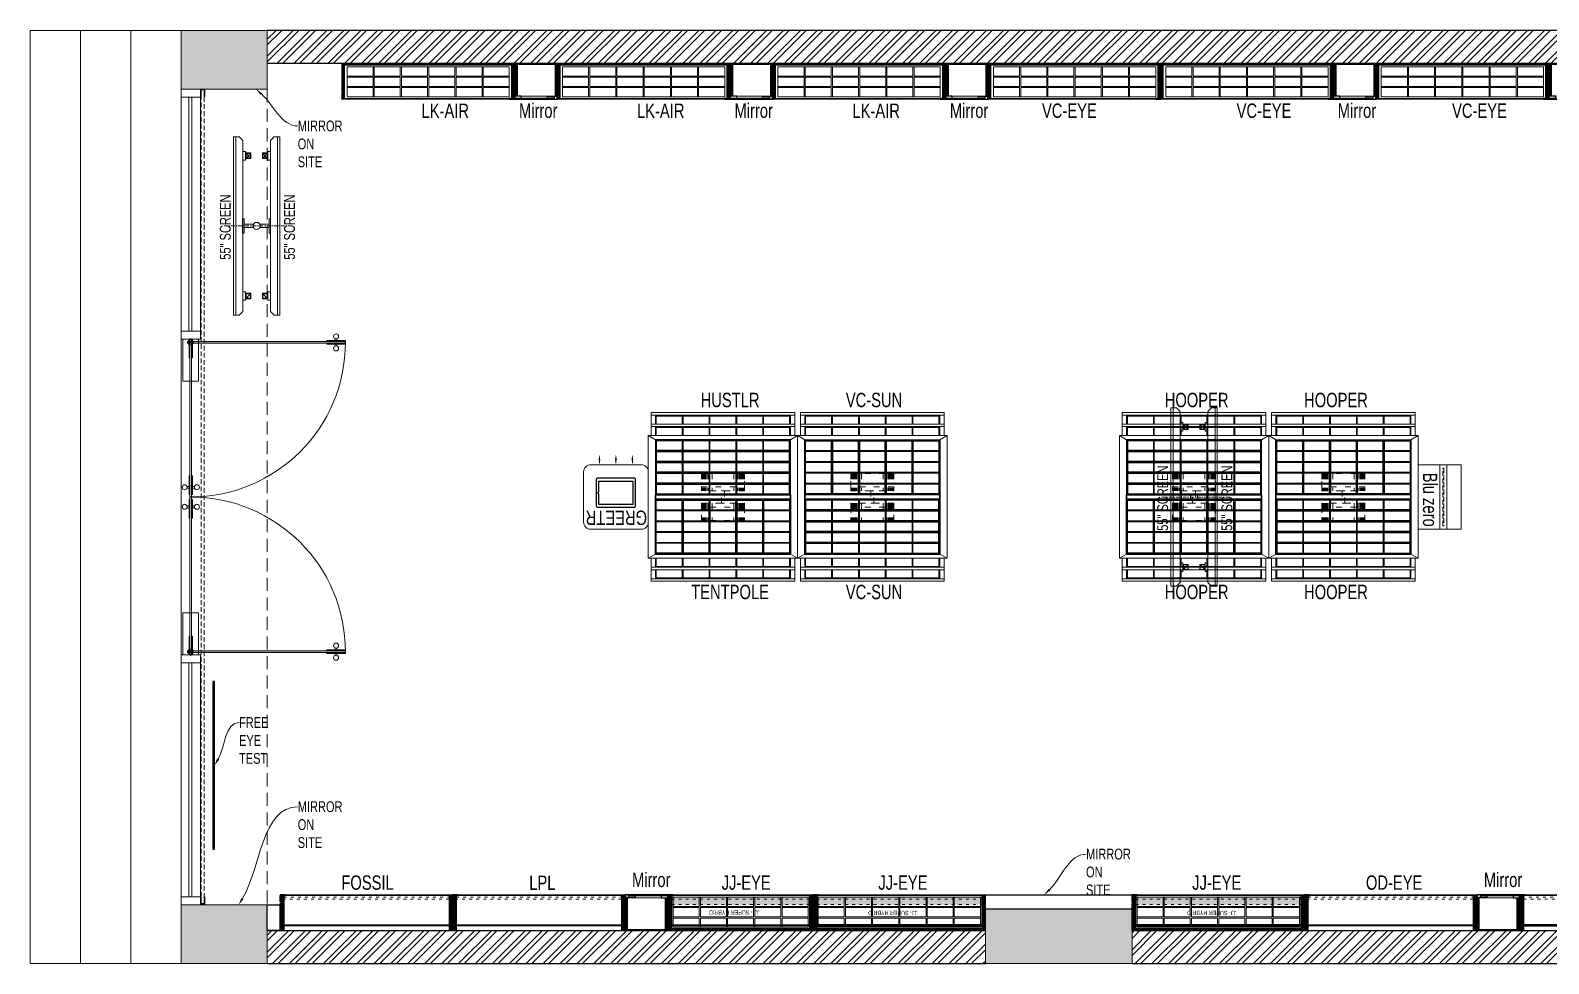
# Model space of a CAD drawing. Header units: feet. Extents: x 3261276 to 3279806, y -5766786 to -5760286.
# Drawn here: x 3261276 to 3271846, y -5766786 to -5760286 of the extents above; entities that cross this region are included whole.
import ezdxf
from ezdxf import colors
from ezdxf.entities.mleader import LeaderData, LeaderLine
from ezdxf.math import Vec2, Vec3

# ---------------------------------------------------------------- set-up
doc = ezdxf.new("R2010")
doc.units = ezdxf.units.FT
doc.header["$LTSCALE"] = 33
doc.header["$MEASUREMENT"] = 0
for name, pattern in [('a_p6_plan_L18$0$HIDDEN', [0.375, 0.25, -0.125]), ('ACAD_ISO03W100', [30, 12, -18]), ('D10_DASHED', [0.75, 0.5, -0.25]), ('DASHDOT2', [0.5, 0.25, -0.125, 0, -0.125]), ('HIDDENX2', [0.75, 0.5, -0.25])]:
    doc.linetypes.add(name, pattern=pattern)
for name, color, linetype, lineweight in [('A-Glazing', 4, 'Continuous', 20), ('A-shutter', 8, 'Continuous', 18), ('beam', 90, 'Continuous', 9), ('Column', 243, 'Continuous', 9), ('glass facade', 4, 'Continuous', 5), ('Glazing', 141, 'Continuous', 15), ('LENS-DIM', 252, 'Continuous', 5), ('LENS-FURNITURE', 13, 'Continuous', 9), ('LENS-PARTITION', 21, 'Continuous', 25), ('LENS-TEXT', 31, 'Continuous', 5), ('LENS_DIMENSION', 193, 'Continuous', 0), ('LENS_TEXT', 31, 'Continuous', 5), ('LK-EQPMT', 3, 'Continuous', 18), ('LK-FF&E FLOOR', 1, 'Continuous', 9), ('LK-FF&E WALL', 1, 'Continuous', 9), ('LK-IT', 3, 'Continuous', 18), ('LN-ELEVATION-1', 81, 'Continuous', 25), ('LN-ELEVATION-2', 103, 'Continuous', 20), ('LN-ELEVATION-3', 125, 'Continuous', 18), ('LN-ELEVATION-4', 145, 'Continuous', 13), ('LN-ELEVATION-5', 167, 'Continuous', 5), ('LN-HATCH', 251, 'Continuous', 0), ('PLANO-TXT', 252, 'Continuous', 5), ('rolling shutter', 1, 'Continuous', 5), ('Steps', 4, 'Continuous', 9)]:
    doc.layers.add(name, color=color, linetype=linetype, lineweight=lineweight)
doc.layers.add('A-WALL', color=1, linetype='Continuous')
doc.styles.add('LK TXT', font='GILC____.TTF', dxfattribs={"height": 100})
doc.styles.get("Standard").update_dxf_attribs({"font": 'GILC____.TTF'})
pattern_1 = [(45, (7858054.0837, 3504049.203), (-4.4901280605, 4.4901280605), [])]
pattern_2 = [(45, (-22641017.7406, 5157647.994), (-4.4901280605, 4.4901280605), [])]
pattern_3 = [(45, (4210053.0415, 1706864.74), (-4.4901280605, 4.4901280605), [])]
pattern_4 = [(45, (4208834.247, 1706614.74), (-4.4901280605, 4.4901280605), [])]
pattern_5 = [(45, (4209134.247, 1706614.74), (-4.4901280605, 4.4901280605), [])]

# ---------------------------------------------------------------- blocks, each defined once
blk = doc.blocks.new('Entrance Door')
at = {"layer": 'Glazing', "ltscale": 111}
blk.add_hatch(color=256, dxfattribs=at).paths.add_polyline_path([(18, -35), (18, -1235), (30, -1235), (30, -35)])
at = {"layer": 'Glazing'}
for p, q in [((30, -54), (18, -66)), ((1118, -31), (1118, -54)), ((1118, -89), (1118, -66)), ((1133, -31), (1133, -54)), ((1133, -89), (1133, -66))]:
    blk.add_line(p, q, dxfattribs=at)
at = {"layer": 'Glazing', "ltscale": 44}
for p, q in [((-5, -1156), (18, -1156)), ((-5, -1171), (18, -1171)), ((53, -1156), (30, -1156)), ((53, -1171), (30, -1171))]:
    blk.add_line(p, q, dxfattribs=at)
at = {"layer": 'Glazing'}
for points in [[(320, -120), (0, -120), (0, 0), (320, 0)], [(0, -54), (142, -54), (142, -47), (0, -47)], [(0, -66), (142, -66), (142, -74), (0, -74)], [(1181, -54), (1038, -54), (1038, -47), (1181, -47)], [(1181, -66), (1038, -66), (1038, -74), (1181, -74)]]:
    blk.add_lwpolyline(points, close=True, dxfattribs=at)
at = {"layer": 'Glazing', "ltscale": 222}
blk.add_lwpolyline([(-2, -66), (1199, -66), (1199, -54), (-2, -54)], close=True, dxfattribs=at)
at = {"layer": 'Glazing', "ltscale": 111}
blk.add_lwpolyline([(18, -35), (18, -1235), (30, -1235), (30, -35)], close=True, dxfattribs=at)
at = {"layer": 'Glazing', "ltscale": 44}
for points in [[(18, -1093), (18, -1235), (10, -1235), (10, -1093)], [(30, -1093), (30, -1235), (37, -1235), (37, -1093)]]:
    blk.add_lwpolyline(points, close=True, dxfattribs=at)
at = {"layer": 'Glazing'}
for centre, radius in [((1125, -14), 19), ((24, -59), 19.8), ((1125, -107), 19)]:
    blk.add_circle(centre, radius, dxfattribs=at)
at = {"layer": 'Glazing', "ltscale": 44}
for centre in [(-22, -1164), (70, -1164)]:
    blk.add_circle(centre, 19, dxfattribs=at)
at = {"layer": 'Glazing', "ltscale": 222}
blk.add_arc((24, -60), 1175, 270, 359.9996, dxfattribs=at)
blk = doc.blocks.new('*U46')
at = {"layer": 'A-shutter', "color": 5, "ltscale": 10}
for points in [[(41035728, -1561539), (41035728, -1561544), (41035683, -1561544), (41035683, -1561564), (41035728, -1561564), (41035728, -1561569), (41035678, -1561569), (41035678, -1561539)], [(41041303, -1561539), (41041303, -1561544), (41041348, -1561544), (41041348, -1561564), (41041303, -1561564), (41041303, -1561569), (41041353, -1561569), (41041353, -1561539)]]:
    blk.add_lwpolyline(points, close=True, dxfattribs=at)
at = {"layer": 'A-shutter', "color": 5, "linetype": 'HIDDENX2', "ltscale": 2}
blk.add_lwpolyline([(41035683, -1561544), (41035683, -1561564), (41041348, -1561564), (41041348, -1561544)], close=True, dxfattribs=at)
blk = doc.blocks.new('A$C4c1cf22f')
at = {"layer": 'Column'}
h = blk.add_hatch(color=8, dxfattribs=at)
h.dxf.hatch_style = 1
h.paths.add_polyline_path([(-3790, 0), (-3790, 450), (-4820, 450), (-4820, 0)])
h.paths.add_polyline_path([(-4820, 6500), (-4820, 6170), (-3790, 6170), (-3790, 6500)])
h.paths.add_polyline_path([(0, 6160), (0, 6500), (-1690, 6500), (-1690, 6160)])
h.paths.add_polyline_path([(-660, 0), (-660, 450), (-1690, 450), (-1690, 0)])
h.paths.add_polyline_path([(-10860, 0), (-10860, 380), (-11880, 380), (-11880, 0)])
h.paths.add_polyline_path([(-17480, 0), (-16880, 0), (-16880, 410), (-17480, 410)])
h.paths.add_polyline_path([(-17480, 6500), (-17480, 6090), (-16880, 6090), (-16880, 6500)])
at = {"layer": 'LN-HATCH'}
h = blk.add_hatch(dxfattribs=at)
h.set_pattern_fill('ANSI32', color=256, scale=222)
h.set_pattern_definition([(45, (-3078826.565, 5459819.81), (-58.8666395, 58.8666395), []), (45, (-3078787.32, 5459819.81), (-58.8666395, 58.8666395), [])])
h.paths.add_polyline_path([(-4820, 0), (-4820, 230), (-10860, 230), (-10860, 0)])
h.paths.add_polyline_path([(-1690, 0), (-1690, 230), (-3790, 230), (-3790, 0)])
h.paths.add_polyline_path([(0, 0), (0, 6160), (-230, 6160), (-230, 2230), (-230, 450), (-660, 450), (-660, 0)])
h.paths.add_polyline_path([(-1460, 450), (-1460, 2230), (-1690, 2230), (-1690, 450)])
h.paths.add_polyline_path([(-230, 2000), (-230, 2230), (-790, 2230), (-790, 2000)])
h.paths.add_polyline_path([(-1690, 6270), (-1690, 6500), (-3790, 6500), (-3790, 6270)])
h.paths.add_polyline_path([(-4820, 6270), (-4820, 6500), (-16880, 6500), (-16880, 6270)])
h.paths.add_polyline_path([(-11880, 0), (-11880, 230), (-16880, 230), (-16880, 0)])
at = {"layer": 'A-WALL'}
for p, q in [((-4820, 6500), (-16880, 6500)), ((-4820, 6270), (-16880, 6270)), ((-16880, 230), (-11880, 230)), ((-10860, 230), (-4820, 230)), ((-16880, 0), (-11880, 0)), ((-10860, 0), (-4820, 0))]:
    blk.add_line(p, q, dxfattribs=at)
at = {"layer": 'beam', "linetype": 'a_p6_plan_L18$0$HIDDEN', "lineweight": 5, "ltscale": 11}
blk.add_lwpolyline([(-16880, 410), (-17480, 410), (-17480, 6090), (-16880, 6090)], close=True, dxfattribs=at)
at = {"layer": 'Column'}
for p, q in [((-16880, 6500), (-17480, 6500)), ((-17480, 6090), (-17480, 6500)), ((-16880, 6090), (-16880, 6500)), ((-17480, 6090), (-16880, 6090)), ((-17480, 410), (-16880, 410)), ((-17480, 410), (-17480, 0)), ((-16880, 410), (-16880, 0)), ((-11880, 0), (-11880, 380)), ((-11880, 380), (-10860, 380)), ((-10860, 380), (-10860, 0)), ((-17480, 0), (-16880, 0)), ((-11880, 0), (-10860, 0))]:
    blk.add_line(p, q, dxfattribs=at)
at = {"layer": 'glass facade'}
for p, q in [((-17427, 6035), (-17427, 4405)), ((-17406, 6035), (-17406, 4405)), ((-17427, 2095), (-17427, 465)), ((-17406, 2095), (-17406, 465))]:
    blk.add_line(p, q, dxfattribs=at)
for points in [[(-17345, 6090), (-17345, 6035), (-17480, 6035), (-17480, 6090)], [(-17345, 4350), (-17480, 4350), (-17480, 6090), (-17345, 6090)], [(-17345, 4405), (-17345, 4350), (-17480, 4350), (-17480, 4405)], [(-17345, 2095), (-17345, 2150), (-17480, 2150), (-17480, 2095)], [(-17345, 410), (-17480, 410), (-17480, 2150), (-17345, 2150)], [(-17345, 410), (-17345, 465), (-17480, 465), (-17480, 410)]]:
    blk.add_lwpolyline(points, close=True, dxfattribs=at)
at = {"layer": 'LENS_DIMENSION'}
blk.add_line((-17480, 6500), (-17480, 6090), dxfattribs=at)
at = {"layer": 'Steps'}
for p, q in [((-18530, 0), (-18530, 6500)), ((-17480, 6500), (-18530, 6500)), ((-18180, 0), (-18180, 6500)), ((-17830, 0), (-17830, 6500)), ((-17480, 410), (-17480, 6500)), ((-17480, 0), (-18530, 0))]:
    blk.add_line(p, q, dxfattribs=at)
at = {"layer": 'A-Glazing', "yscale": 0.9164674482200824, "zscale": 0.9164674482200824}
for p, xscale, rotation in [((-17468, 4349), -0.9164674482200824, 89.99998890931914), ((-17468, 2151), 0.9164674482200824, 90.00001109068084)]:
    blk.add_blockref('Entrance Door', p, dxfattribs=dict(at, xscale=xscale, rotation=rotation))
at = {"layer": 'rolling shutter', "color": 2, "xscale": -1, "rotation": 270}
blk.add_blockref('*U46', (1544224, -41035263), dxfattribs=at)
blk = doc.blocks.new('JJ SH 1200')
at = {"layer": 'LN-HATCH', "ltscale": 0.5}
h = blk.add_hatch(dxfattribs=at)
h.set_pattern_fill('ANSI31', color=256, scale=2)
h.set_pattern_definition([(45, (4097187.331, 1708800.267), (-4.4901280605, 4.4901280605), [])])
h.paths.add_polyline_path([(792, 220), (792, 30), (786, 30), (786, 20), (792, 20), (792, -24), (767, -24), (767, 220)])
h.paths.add_polyline_path([(-383, 180), (767, 180), (767, 186), (-383, 186)])
h.paths.add_polyline_path([(757, -24), (757, -30), (792, -30), (792, -24)])
h.paths.add_polyline_path([(-408, 220), (-408, 30), (-402, 30), (-402, 20), (-408, 20), (-408, -24), (-383, -24), (-383, 220)])
h.paths.add_polyline_path([(-373, -24), (-373, -30), (-408, -30), (-408, -24)])
at = {"layer": 'LN-ELEVATION-1', "ltscale": 0.5}
for points in [[(-408, 220), (-408, 30), (-402, 30), (-402, 20), (-408, 20), (-408, -24), (-383, -24), (-383, 220)], [(792, 220), (792, 30), (786, 30), (786, 20), (792, 20), (792, -24), (767, -24), (767, 220)], [(-383, 180), (767, 180), (767, 186), (-383, 186)], [(-373, -24), (-373, -30), (-408, -30), (-408, -24)], [(757, -24), (757, -30), (792, -30), (792, -24)]]:
    blk.add_lwpolyline(points, close=True, dxfattribs=at)
at = {"layer": 'LN-ELEVATION-3', "ltscale": 0.5}
for p, q in [((767, 220), (-383, 220)), ((757, -24), (-373, -24)), ((-373, -30), (757, -30))]:
    blk.add_line(p, q, dxfattribs=at)
at = {"layer": 'LN-ELEVATION-4', "linetype": 'ACAD_ISO03W100', "ltscale": 0.05}
blk.add_lwpolyline([(767, 0), (-383, 0), (-383, -12), (767, -12)], close=True, dxfattribs=at)
blk = doc.blocks.new('MIRROR')
at = {"layer": 'LN-HATCH', "ltscale": 0.5}
h = blk.add_hatch(dxfattribs=at)
h.set_pattern_fill('ANSI31', color=256, scale=2)
h.set_pattern_definition([(45, (4060433.7416, 1708720.787), (-4.4901280605, 4.4901280605), [])])
h.paths.add_polyline_path([(213, 101), (231, 101), (231, -128), (213, -128)])
h.paths.add_polyline_path([(231, 95), (495, 95), (495, 101), (231, 101)])
h.paths.add_polyline_path([(513, 101), (495, 101), (495, -128), (513, -128)])
at = {"layer": 'Defpoints'}
blk.add_lwpolyline([(513, 101), (213, 101), (213, -149), (513, -149)], close=True, dxfattribs=at)
at = {"layer": 'LN-ELEVATION-1'}
for points in [[(213, 101), (231, 101), (231, -128), (213, -128)], [(231, 95), (495, 95), (495, 101), (231, 101)], [(513, 101), (495, 101), (495, -128), (513, -128)], [(260, -142), (260, -128), (215, -128), (215, -149), (224, -149), (224, -147), (216, -147), (216, -142)], [(443, -142), (443, -128), (488, -128), (488, -149), (479, -149), (479, -147), (486, -147), (486, -142)], [(505, -149), (505, -147), (509, -147), (509, -129), (488, -129), (488, -128), (511, -128), (511, -149)]]:
    blk.add_lwpolyline(points, close=True, dxfattribs=at)
at = {"layer": 'LN-ELEVATION-2', "color": 4, "lineweight": 0}
blk.add_lwpolyline([(216, -142), (486, -142), (486, -147), (216, -147)], close=True, dxfattribs=at)
at = {"layer": 'LN-ELEVATION-2'}
blk.add_lwpolyline([(260, -142), (443, -142), (443, -128), (260, -128)], close=True, dxfattribs=at)
at = {"layer": 'LN-ELEVATION-4', "ltscale": 0.5}
blk.add_line((479, -149), (224, -149), dxfattribs=at)
blk = doc.blocks.new('JJ SHD 1200')
at = {"layer": 'LN-ELEVATION-5'}
h = blk.add_hatch(color=177, dxfattribs=at)
h.dxf.hatch_style = 1
h.paths.add_polyline_path([(1182, 68), (32, 68), (32, 18), (1182, 18)])
at = {"layer": 'LN-HATCH', "ltscale": 0.5}
h = blk.add_hatch(dxfattribs=at)
h.set_pattern_fill('ANSI31', color=256, scale=2)
h.set_pattern_definition([(45, (4097602.2716, 1708830.267), (-4.4901280605, 4.4901280605), [])])
h.paths.add_polyline_path([(1207, 250), (1207, 60), (1201, 60), (1201, 50), (1207, 50), (1207, 6), (1182, 6), (1182, 250)])
h.paths.add_polyline_path([(32, 210), (1182, 210), (1182, 216), (32, 216)])
h.paths.add_polyline_path([(1172, 6), (1172, 0), (1207, 0), (1207, 6)])
h.paths.add_polyline_path([(7, 250), (7, 60), (13, 60), (13, 50), (7, 50), (7, 6), (32, 6), (32, 250)])
h.paths.add_polyline_path([(42, 6), (42, 0), (7, 0), (7, 6)])
at = {"layer": 'LN-ELEVATION-1', "ltscale": 0.5}
for points in [[(7, 250), (7, 60), (13, 60), (13, 50), (7, 50), (7, 6), (25, 6), (25, 250)], [(7, 250), (7, 60), (13, 60), (13, 50), (7, 50), (7, 6), (32, 6), (32, 250)], [(25, 238), (1189, 238), (1189, 244), (25, 244)], [(32, 210), (1182, 210), (1182, 216), (32, 216)], [(1207, 250), (1207, 60), (1201, 60), (1201, 50), (1207, 50), (1207, 6), (1182, 6), (1182, 250)], [(1207, 250), (1207, 60), (1201, 60), (1201, 50), (1207, 50), (1207, 6), (1189, 6), (1189, 250)], [(42, 6), (42, 0), (7, 0), (7, 6)], [(42, 6), (42, 0), (7, 0), (7, 6)], [(1172, 6), (1172, 0), (1207, 0), (1207, 6)], [(1172, 6), (1172, 0), (1207, 0), (1207, 6)]]:
    blk.add_lwpolyline(points, close=True, dxfattribs=at)
at = {"layer": 'LN-ELEVATION-3', "ltscale": 0.5}
for p, q in [((1189, 250), (25, 250)), ((1182, 250), (32, 250)), ((1172, 6), (42, 6)), ((1172, 6), (42, 6)), ((42, 0), (1172, 0)), ((42, 0), (1172, 0))]:
    blk.add_line(p, q, dxfattribs=at)
for points in [[(1172, 226), (42, 226), (42, 18), (1172, 18)], [(224, 226), (42, 226), (42, 162), (224, 162)], [(413, 226), (232, 226), (232, 162), (413, 162)], [(603, 226), (421, 226), (421, 162), (603, 162)], [(793, 226), (611, 226), (611, 162), (793, 162)], [(982, 226), (801, 226), (801, 162), (982, 162)], [(1172, 226), (990, 226), (990, 162), (1172, 162)], [(224, 154), (42, 154), (42, 90), (224, 90)], [(413, 154), (232, 154), (232, 90), (413, 90)], [(603, 154), (421, 154), (421, 90), (603, 90)], [(793, 154), (611, 154), (611, 90), (793, 90)], [(982, 154), (801, 154), (801, 90), (982, 90)], [(1172, 90), (990, 90), (990, 154), (1172, 154)], [(224, 82), (42, 82), (42, 18), (224, 18)], [(413, 82), (232, 82), (232, 18), (413, 18)], [(603, 82), (421, 82), (421, 18), (603, 18)], [(793, 82), (611, 82), (611, 18), (793, 18)], [(982, 82), (801, 82), (801, 18), (982, 18)], [(1172, 82), (990, 82), (990, 18), (1172, 18)]]:
    blk.add_lwpolyline(points, close=True, dxfattribs=at)
at = {"layer": 'LN-ELEVATION-4', "linetype": 'ACAD_ISO03W100', "ltscale": 0.05}
for points in [[(1182, 68), (32, 68), (32, 18), (1182, 18)], [(1182, 30), (32, 30), (32, 18), (1182, 18)]]:
    blk.add_lwpolyline(points, close=True, dxfattribs=at)
at = {"layer": 'LK-FF&E WALL', "ltscale": 0.5, "insert": (482, 142), "char_height": 30, "attachment_point": 1}
blk.add_mtext_dynamic_manual_height_columns('\\pt120;JJ- SUPER HYBRID', width=526.83, gutter_width=500, heights=[0], dxfattribs=at)
blk = doc.blocks.new('VC HD 1200')
at = {"layer": 'LN-HATCH', "ltscale": 0.5}
h = blk.add_hatch(dxfattribs=at)
h.set_pattern_fill('ANSI31', color=256, scale=2)
h.set_pattern_definition([(45, (3760859.753, 1795248.936), (-4.490128061, 4.490128061), [])])
h.paths.add_polyline_path([(-1200, 250), (-1200, 60), (-1194, 60), (-1194, 50), (-1200, 50), (-1200, 6), (-1182, 6), (-1182, 250)])
h = blk.add_hatch(dxfattribs=at)
h.set_pattern_fill('ANSI31', color=256, scale=2)
h.set_pattern_definition(pattern_1)
h.paths.add_polyline_path([(0, 250), (0, 60), (-6, 60), (-6, 50), (0, 50), (0, 6), (-18, 6), (-18, 250)])
h = blk.add_hatch(dxfattribs=at)
h.set_pattern_fill('ANSI31', color=256, scale=2)
h.set_pattern_definition([(45, (7858047.0837, 3504049.203), (-4.4901280605, 4.4901280605), [])])
h.paths.add_polyline_path([(-1165, 6), (-1165, 0), (-1200, 0), (-1200, 6)])
h = blk.add_hatch(dxfattribs=at)
h.set_pattern_fill('ANSI31', color=256, scale=2)
h.set_pattern_definition(pattern_1)
h.paths.add_polyline_path([(-28, 6), (-28, 0), (0, 0), (0, 6)])
at = {"layer": 'LN-ELEVATION-1', "ltscale": 0.5}
for points in [[(-1200, 250), (-1200, 60), (-1194, 60), (-1194, 50), (-1200, 50), (-1200, 6), (-1182, 6), (-1182, 250)], [(-18, 238), (-1182, 238), (-1182, 244), (-18, 244)], [(0, 250), (0, 60), (-6, 60), (-6, 50), (0, 50), (0, 6), (-18, 6), (-18, 250)], [(-1165, 6), (-1165, 0), (-1200, 0), (-1200, 6)], [(-35, 6), (-35, 0), (0, 0), (0, 6)]]:
    blk.add_lwpolyline(points, close=True, dxfattribs=at)
at = {"layer": 'LN-ELEVATION-3', "ltscale": 0.5}
for p, q in [((-1182, 250), (-18, 250)), ((-1165, 6), (-35, 6)), ((-35, 0), (-1165, 0))]:
    blk.add_line(p, q, dxfattribs=at)
for points in [[(-1165, 226), (-35, 226), (-35, 18), (-1165, 18)], [(-1165, 226), (-983, 226), (-983, 162), (-1165, 162)], [(-975, 226), (-794, 226), (-794, 162), (-975, 162)], [(-786, 226), (-604, 226), (-604, 162), (-786, 162)], [(-596, 226), (-414, 226), (-414, 162), (-596, 162)], [(-406, 226), (-225, 226), (-225, 162), (-406, 162)], [(-217, 226), (-35, 226), (-35, 162), (-217, 162)], [(-1165, 90), (-983, 90), (-983, 154), (-1165, 154)], [(-975, 154), (-794, 154), (-794, 90), (-975, 90)], [(-786, 154), (-604, 154), (-604, 90), (-786, 90)], [(-596, 154), (-414, 154), (-414, 90), (-596, 90)], [(-406, 154), (-225, 154), (-225, 90), (-406, 90)], [(-217, 154), (-35, 154), (-35, 90), (-217, 90)], [(-1165, 82), (-983, 82), (-983, 18), (-1165, 18)], [(-975, 82), (-794, 82), (-794, 18), (-975, 18)], [(-786, 82), (-604, 82), (-604, 18), (-786, 18)], [(-596, 82), (-414, 82), (-414, 18), (-596, 18)], [(-406, 82), (-225, 82), (-225, 18), (-406, 18)], [(-217, 82), (-35, 82), (-35, 18), (-217, 18)]]:
    blk.add_lwpolyline(points, close=True, dxfattribs=at)
blk = doc.blocks.new('GREETR 450x450')
at = {"layer": 'LN-ELEVATION-1', "linetype": 'ByBlock', "lineweight": -2}
for p, q in [((481, 340), (461, 340)), ((481, 225), (461, 225)), ((481, 110), (461, 110))]:
    blk.add_line(p, q, dxfattribs=at)
at = {"layer": 'LN-ELEVATION-1'}
for points in [[(356, 98), (356, 352, 0.414214), (346, 362), (164, 362, 0.414214), (154, 352), (154, 98, 0.414214), (164, 88), (346, 88, 0.414214)], [(264, 343), (336, 343), (336, 108), (172, 108), (172, 343), (245, 343, 0.327538), (247, 344, -0.733799), (262, 344, 0.327538)]]:
    blk.add_lwpolyline(points, format="xyb", close=True, dxfattribs=at)
at = {"layer": 'LN-ELEVATION-1', "linetype": 'ByBlock', "lineweight": -2}
for points in [[(481, 346), (481, 333), (521, 340)], [(481, 232), (481, 218), (521, 225)], [(481, 117), (481, 104), (521, 110)]]:
    blk.add_solid(points, dxfattribs=at)
at = {"layer": 'LN-ELEVATION-2'}
blk.add_lwpolyline([(50, 0), (400, 0, 0.414214), (450, 50), (450, 400, 0.414214), (400, 450), (50, 450, 0.414214), (0, 400), (0, 50, 0.414214)], format="xyb", close=True, dxfattribs=at)
at = {"layer": 'LENS-TEXT', "color": 0, "linetype": 'Continuous', "ltscale": 3, "insert": (81, 222), "char_height": 100, "attachment_point": 5, "rotation": 90, "style": 'LK TXT'}
blk.add_mtext_dynamic_manual_height_columns('GREETR', width=353.06, gutter_width=0.5, heights=[0], dxfattribs=at)
blk = doc.blocks.new('55INCH')
at = {"layer": 'LK-EQPMT', "ltscale": 12}
for p, q in [((2111559, 1135690), (2111583, 1135690)), ((2111583, 1135690), (2111608, 1135666)), ((2111608, 1134474), (2111608, 1135666)), ((2111608, 1135588), (2111627, 1135588)), ((2111627, 1135588), (2111627, 1135529)), ((2111627, 1135529), (2111608, 1135529)), ((2111627, 1134611), (2111608, 1134611)), ((2111627, 1134611), (2111627, 1134552)), ((2111608, 1134552), (2111627, 1134552)), ((2111559, 1134449), (2111583, 1134449)), ((2111583, 1134449), (2111608, 1134474))]:
    blk.add_line(p, q, dxfattribs=at)
at = {"layer": 'LK-EQPMT'}
for p, q in [((2111662, 1135543), (2111631, 1135574)), ((2111662, 1135574), (2111631, 1135543)), ((2111662, 1134597), (2111631, 1134566))]:
    blk.add_line(p, q, dxfattribs=at)
at = {"layer": 'LK-EQPMT', "ltscale": 12}
blk.add_lwpolyline([(2111543, 1135690), (2111559, 1135690), (2111559, 1134449), (2111543, 1134449)], close=True, dxfattribs=at)
at = {"layer": 'LK-EQPMT'}
for points in [[(2111627, 1135578), (2111627, 1135540), (2111665, 1135540), (2111665, 1135578)], [(2111631, 1135574), (2111631, 1135543), (2111662, 1135543), (2111662, 1135574)], [(2111627, 1134563), (2111627, 1134601), (2111665, 1134601), (2111665, 1134563)], [(2111631, 1134566), (2111631, 1134597), (2111662, 1134597), (2111662, 1134566)]]:
    blk.add_lwpolyline(points, close=True, dxfattribs=at)
blk = doc.blocks.new('JJ SHD 1010')
h = blk.add_hatch(color=177)
h.dxf.hatch_style = 1
h.paths.add_polyline_path([(992, 68), (25, 68), (25, 18), (992, 18)])
at = {"layer": 'LN-HATCH', "ltscale": 0.5}
h = blk.add_hatch(dxfattribs=at)
h.set_pattern_fill('ANSI31', color=256, scale=2)
h.set_pattern_definition(pattern_2)
h.paths.add_polyline_path([(7, 250), (7, 60), (13, 60), (13, 50), (7, 50), (7, 6), (25, 6), (25, 250)])
h = blk.add_hatch(dxfattribs=at)
h.set_pattern_fill('ANSI31', color=256, scale=2)
h.set_pattern_definition(pattern_3)
h.paths.add_polyline_path([(882, 210), (32, 210), (32, 216), (882, 216)])
h = blk.add_hatch(dxfattribs=at)
h.set_pattern_fill('ANSI31', color=256, scale=2)
h.set_pattern_definition([(45, (-26738022.0714, 3448847.7265), (-4.4901280605, 4.4901280605), [])])
h.paths.add_polyline_path([(1017, 250), (1017, 60), (1011, 60), (1011, 50), (1017, 50), (1017, 6), (999, 6), (999, 250)])
h = blk.add_hatch(dxfattribs=at)
h.set_pattern_fill('ANSI31', color=256, scale=2)
h.set_pattern_definition(pattern_2)
h.paths.add_polyline_path([(35, 6), (35, 0), (7, 0), (7, 6)])
h = blk.add_hatch(dxfattribs=at)
h.set_pattern_fill('ANSI31', color=256, scale=2)
h.set_pattern_definition(pattern_3)
h.paths.add_polyline_path([(42, 6), (42, 0), (7, 0), (7, 6)])
h = blk.add_hatch(dxfattribs=at)
h.set_pattern_fill('ANSI31', color=256, scale=2)
h.set_pattern_definition([(45, (-22640834.7406, 5157647.994), (-4.4901280605, 4.4901280605), [])])
h.paths.add_polyline_path([(982, 6), (982, 0), (1017, 0), (1017, 6)])
h = blk.add_hatch(dxfattribs=at)
h.set_pattern_fill('ANSI31', color=256, scale=2)
h.set_pattern_definition([(45, (4209863.0415, 1706864.74), (-4.4901280605, 4.4901280605), [])])
h.paths.add_polyline_path([(982, 6), (982, 0), (1017, 0), (1017, 6)])
at = {"layer": 'LN-ELEVATION-1', "ltscale": 0.5}
for points in [[(7, 250), (7, 60), (13, 60), (13, 50), (7, 50), (7, 6), (25, 6), (25, 250)], [(7, 250), (7, 60), (13, 60), (13, 50), (7, 50), (7, 6), (32, 6), (32, 250)], [(25, 238), (999, 238), (999, 244), (25, 244)], [(992, 210), (32, 210), (32, 216), (992, 216)], [(1017, 250), (1017, 60), (1011, 60), (1011, 50), (1017, 50), (1017, 6), (992, 6), (992, 250)], [(1017, 250), (1017, 60), (1011, 60), (1011, 50), (1017, 50), (1017, 6), (999, 6), (999, 250)], [(42, 6), (42, 0), (7, 0), (7, 6)], [(42, 6), (42, 0), (7, 0), (7, 6)], [(982, 6), (982, 0), (1017, 0), (1017, 6)], [(982, 6), (982, 0), (1017, 0), (1017, 6)]]:
    blk.add_lwpolyline(points, close=True, dxfattribs=at)
at = {"layer": 'LN-ELEVATION-2', "ltscale": 0.5}
blk.add_lwpolyline([(42, 226), (982, 226), (982, 18), (42, 18)], close=True, dxfattribs=at)
at = {"layer": 'LN-ELEVATION-3', "ltscale": 0.5}
for p, q in [((999, 250), (25, 250)), ((32, 250), (992, 250)), ((982, 6), (42, 6)), ((42, 6), (982, 6)), ((42, 0), (982, 0)), ((982, 0), (42, 0))]:
    blk.add_line(p, q, dxfattribs=at)
for points in [[(223, 226), (42, 226), (42, 162), (223, 162)], [(413, 226), (231, 226), (231, 162), (413, 162)], [(603, 226), (421, 226), (421, 162), (603, 162)], [(792, 226), (611, 226), (611, 162), (792, 162)], [(982, 226), (800, 226), (800, 162), (982, 162)], [(223, 154), (42, 154), (42, 90), (223, 90)], [(413, 154), (231, 154), (231, 90), (413, 90)], [(603, 154), (421, 154), (421, 90), (603, 90)], [(792, 154), (611, 154), (611, 90), (792, 90)], [(982, 90), (800, 90), (800, 154), (982, 154)], [(223, 82), (42, 82), (42, 18), (223, 18)], [(413, 82), (231, 82), (231, 18), (413, 18)], [(603, 82), (421, 82), (421, 18), (603, 18)], [(792, 82), (611, 82), (611, 18), (792, 18)], [(982, 82), (800, 82), (800, 18), (982, 18)]]:
    blk.add_lwpolyline(points, close=True, dxfattribs=at)
at = {"layer": 'LN-ELEVATION-4', "linetype": 'ACAD_ISO03W100', "ltscale": 0.05}
for points in [[(992, 68), (25, 68), (25, 18), (992, 18)], [(32, 30), (992, 30), (992, 18), (32, 18)]]:
    blk.add_lwpolyline(points, close=True, dxfattribs=at)
at = {"ltscale": 0.5, "insert": (380, 139), "char_height": 30, "attachment_point": 1}
blk.add_mtext_dynamic_manual_height_columns('\\pt120;JJ - SUPER HYBRID', width=526.83, gutter_width=500, heights=[0], dxfattribs=at)
blk = doc.blocks.new('ffgd')
at = {"layer": 'LN-ELEVATION-4', "linetype": 'ACAD_ISO03W100', "ltscale": 0.1}
blk.add_lwpolyline([(0, 47), (0, -41), (-20, -41), (-20, 47)], close=True, dxfattribs=at)
at = {"layer": 'LN-ELEVATION-5', "linetype": 'ACAD_ISO03W100', "ltscale": 0.1}
for p, q in [((-160, 166), (-160, 47)), ((-160, 166), (-160, 47)), ((-159, 166), (-159, 47)), ((-159, 166), (-159, 47)), ((-158, 166), (-158, 47)), ((-158, 166), (-158, 47)), ((-157, 166), (-157, 47)), ((-156, 166), (-156, 47)), ((-154, 166), (-154, 47)), ((-151, 166), (-151, 47)), ((-146, 166), (-146, 47)), ((-141, 166), (-141, 47)), ((-135, 166), (-135, 47)), ((-128, 166), (-128, 47)), ((-120, 166), (-120, 47)), ((-111, 166), (-111, 47)), ((-102, 166), (-102, 47)), ((-85, 166), (-85, 47)), ((65, 166), (65, 47)), ((82, 166), (82, 47)), ((91, 166), (91, 47)), ((100, 166), (100, 47)), ((108, 166), (108, 47)), ((115, 166), (115, 47)), ((121, 166), (121, 47)), ((126, 166), (126, 47)), ((131, 166), (131, 47)), ((134, 166), (134, 47)), ((136, 166), (136, 47)), ((137, 166), (137, 47)), ((138, 166), (138, 47)), ((138, 166), (138, 47)), ((139, 166), (139, 47)), ((139, 166), (139, 47)), ((140, 166), (140, 47)), ((140, 166), (140, 47)), ((-160, -41), (-160, -160)), ((-160, -41), (-160, -160)), ((-159, -41), (-159, -160)), ((-159, -41), (-159, -160)), ((-158, -41), (-158, -160)), ((-158, -41), (-158, -160)), ((-157, -41), (-157, -160)), ((-156, -41), (-156, -160)), ((-154, -41), (-154, -160)), ((-151, -41), (-151, -160)), ((-146, -41), (-146, -160)), ((-141, -41), (-141, -160)), ((-135, -41), (-135, -160)), ((-128, -41), (-128, -160)), ((-120, -41), (-120, -160)), ((-111, -41), (-111, -160)), ((-102, -41), (-102, -160)), ((-85, -41), (-85, -160)), ((65, -41), (65, -160)), ((82, -41), (82, -160)), ((91, -41), (91, -160)), ((100, -41), (100, -160)), ((108, -41), (108, -160)), ((115, -41), (115, -160)), ((121, -41), (121, -160)), ((126, -41), (126, -160)), ((131, -41), (131, -160)), ((134, -41), (134, -160)), ((136, -41), (136, -160)), ((137, -41), (137, -160)), ((138, -41), (138, -160)), ((138, -41), (138, -160)), ((139, -41), (139, -160)), ((139, -41), (139, -160)), ((140, -41), (140, -160)), ((140, -41), (140, -160))]:
    blk.add_line(p, q, dxfattribs=at)
for points in [[(140, 73), (140, 166), (-160, 166), (-160, 73)], [(140, -67), (140, -160), (-160, -160), (-160, -67)]]:
    blk.add_lwpolyline(points, dxfattribs=at)
for points in [[(140, 73), (140, 47), (-160, 47), (-160, 73)], [(140, -41), (140, -67), (-160, -67), (-160, -41)]]:
    blk.add_lwpolyline(points, close=True, dxfattribs=at)
blk = doc.blocks.new('EURO 1040 x 1175')
at = {"layer": 'LN-ELEVATION-1'}
for points in [[(-470, -327), (470, -327), (470, 468), (-470, 468)], [(-470, 85), (470, 85), (470, 468), (-470, 468)], [(-283, 85), (-277, 85), (-277, 468), (-283, 468)], [(-96, 85), (-90, 85), (-90, 468), (-96, 468)], [(90, 85), (96, 85), (96, 468), (90, 468)], [(277, 85), (283, 85), (283, 468), (277, 468)], [(-470, 387), (-283, 387), (-283, 393), (-470, 393)], [(-470, 311), (-283, 311), (-283, 317), (-470, 317)], [(-277, 387), (-96, 387), (-96, 393), (-277, 393)], [(-277, 311), (-96, 311), (-96, 317), (-277, 317)], [(-90, 387), (90, 387), (90, 393), (-90, 393)], [(-90, 311), (90, 311), (90, 317), (-90, 317)], [(96, 387), (277, 387), (277, 393), (96, 393)], [(96, 311), (277, 311), (277, 317), (96, 317)], [(283, 387), (470, 387), (470, 393), (283, 393)], [(283, 311), (470, 311), (470, 317), (283, 317)], [(-470, 236), (-283, 236), (-283, 242), (-470, 242)], [(-277, 236), (-96, 236), (-96, 242), (-277, 242)], [(-90, 236), (90, 236), (90, 242), (-90, 242)], [(96, 236), (277, 236), (277, 242), (96, 242)], [(283, 236), (470, 236), (470, 242), (283, 242)], [(-470, 160), (-283, 160), (-283, 166), (-470, 166)], [(-277, 160), (-96, 160), (-96, 166), (-277, 166)], [(-90, 160), (90, 160), (90, 166), (-90, 166)], [(96, 160), (277, 160), (277, 166), (96, 166)], [(283, 160), (470, 160), (470, 166), (283, 166)], [(-470, 85), (470, 85), (470, 55), (-470, 55)], [(-470, 55), (470, 55), (470, -327), (-470, -327)], [(-283, 55), (-277, 55), (-277, -327), (-283, -327)], [(-96, 55), (-90, 55), (-90, -327), (-96, -327)], [(90, 55), (96, 55), (96, -327), (90, -327)], [(277, 55), (283, 55), (283, -327), (277, -327)], [(-470, -20), (-283, -20), (-283, -26), (-470, -26)], [(-470, -96), (-283, -96), (-283, -102), (-470, -102)], [(-277, -20), (-96, -20), (-96, -26), (-277, -26)], [(-277, -96), (-96, -96), (-96, -102), (-277, -102)], [(-90, -20), (90, -20), (90, -26), (-90, -26)], [(-90, -96), (90, -96), (90, -102), (-90, -102)], [(96, -20), (277, -20), (277, -26), (96, -26)], [(96, -96), (277, -96), (277, -102), (96, -102)], [(283, -20), (470, -20), (470, -26), (283, -26)], [(283, -96), (470, -96), (470, -102), (283, -102)], [(-470, -171), (-283, -171), (-283, -177), (-470, -177)], [(-277, -171), (-96, -171), (-96, -177), (-277, -177)], [(-90, -171), (90, -171), (90, -177), (-90, -177)], [(96, -171), (277, -171), (277, -177), (96, -177)], [(283, -171), (470, -171), (470, -177), (283, -177)], [(-470, -246), (-283, -246), (-283, -252), (-470, -252)], [(-277, -246), (-96, -246), (-96, -252), (-277, -252)], [(-90, -246), (90, -246), (90, -252), (-90, -252)], [(96, -246), (277, -246), (277, -252), (96, -252)], [(283, -246), (470, -246), (470, -252), (283, -252)]]:
    blk.add_lwpolyline(points, close=True, dxfattribs=at)
for points in [[(-283, 462), (-464, 462), (-464, 317)], [(-96, 462), (-277, 462)], [(90, 462), (-90, 462)], [(277, 462), (96, 462)], [(464, 317), (464, 462), (283, 462)], [(-464, 311), (-464, 242)], [(-464, 236), (-464, 166)], [(464, 242), (464, 311)], [(464, 166), (464, 236)], [(-464, 160), (-464, 91), (-283, 91)], [(283, 91), (464, 91), (464, 160)], [(-464, -20), (-464, 49), (-283, 49)], [(-277, 91), (-96, 91)], [(-277, 49), (-96, 49)], [(-90, 91), (90, 91)], [(-90, 49), (90, 49)], [(96, 91), (277, 91)], [(96, 49), (277, 49)], [(283, 49), (464, 49), (464, -20)], [(-464, -96), (-464, -26)], [(-464, -171), (-464, -102)], [(464, -26), (464, -96)], [(464, -102), (464, -171)], [(-283, -321), (-464, -321), (-464, -177)], [(464, -177), (464, -321), (283, -321)], [(-96, -321), (-277, -321)], [(90, -321), (-90, -321)], [(277, -321), (96, -321)]]:
    blk.add_lwpolyline(points, dxfattribs=at)
at = {"layer": 'LN-ELEVATION-2'}
blk.add_lwpolyline([(-520, -357), (520, -357), (520, 498), (-520, 498)], close=True, dxfattribs=at)
for points in [[(-470, 468), (-520, 498)], [(470, 468), (520, 498)], [(-470, -327), (-520, -357)], [(470, -327), (520, -357)]]:
    blk.add_lwpolyline(points, dxfattribs=at)
at = {"layer": 'LN-ELEVATION-3'}
for points in [[(-500, 560), (500, 560), (500, 578), (-500, 578)], [(-500, 498), (-470, 498), (-470, 560), (-500, 560)], [(470, 498), (500, 498), (500, 560), (470, 560)], [(-500, -357), (-470, -357), (-470, -419), (-500, -419)], [(-500, -419), (500, -419), (500, -437), (-500, -437)], [(470, -357), (500, -357), (500, -419), (470, -419)]]:
    blk.add_lwpolyline(points, close=True, dxfattribs=at)
at = {"layer": 'LN-ELEVATION-4'}
for points in [[(-500, 640), (500, 640), (500, 658), (-500, 658)], [(-500, 578), (-470, 578), (-470, 640), (-500, 640)], [(470, 578), (500, 578), (500, 640), (470, 640)], [(-470, 498), (-464, 498), (-464, 560), (-470, 560)], [(-464, 554), (-283, 554), (-283, 560), (-464, 560)], [(-283, 498), (-277, 498), (-277, 560), (-283, 560)], [(-277, 554), (-96, 554), (-96, 560), (-277, 560)], [(-96, 498), (-90, 498), (-90, 560), (-96, 560)], [(-90, 554), (90, 554), (90, 560), (-90, 560)], [(90, 498), (96, 498), (96, 560), (90, 560)], [(96, 554), (277, 554), (277, 560), (96, 560)], [(277, 498), (283, 498), (283, 560), (277, 560)], [(283, 554), (464, 554), (464, 560), (283, 560)], [(464, 498), (470, 498), (470, 560), (464, 560)], [(-470, -357), (-464, -357), (-464, -419), (-470, -419)], [(-464, -413), (-283, -413), (-283, -419), (-464, -419)], [(-283, -357), (-277, -357), (-277, -419), (-283, -419)], [(-277, -413), (-96, -413), (-96, -419), (-277, -419)], [(-96, -357), (-90, -357), (-90, -419), (-96, -419)], [(-90, -413), (90, -413), (90, -419), (-90, -419)], [(90, -357), (96, -357), (96, -419), (90, -419)], [(96, -413), (277, -413), (277, -419), (96, -419)], [(277, -357), (283, -357), (283, -419), (277, -419)], [(283, -413), (464, -413), (464, -419), (283, -419)], [(464, -357), (470, -357), (470, -419), (464, -419)], [(-500, -437), (-470, -437), (-470, -499), (-500, -499)], [(-500, -499), (500, -499), (500, -517), (-500, -517)], [(470, -437), (500, -437), (500, -499), (470, -499)]]:
    blk.add_lwpolyline(points, close=True, dxfattribs=at)
at = {"layer": 'LN-ELEVATION-5'}
for points in [[(-470, 578), (-464, 578), (-464, 640), (-470, 640)], [(-464, 634), (-283, 634), (-283, 640), (-464, 640)], [(-283, 578), (-277, 578), (-277, 640), (-283, 640)], [(-277, 634), (-96, 634), (-96, 640), (-277, 640)], [(-96, 578), (-90, 578), (-90, 640), (-96, 640)], [(-90, 634), (90, 634), (90, 640), (-90, 640)], [(90, 578), (96, 578), (96, 640), (90, 640)], [(96, 634), (277, 634), (277, 640), (96, 640)], [(277, 578), (283, 578), (283, 640), (277, 640)], [(283, 634), (464, 634), (464, 640), (283, 640)], [(464, 578), (470, 578), (470, 640), (464, 640)], [(-470, -437), (-464, -437), (-464, -499), (-470, -499)], [(-464, -493), (-283, -493), (-283, -499), (-464, -499)], [(-283, -437), (-277, -437), (-277, -499), (-283, -499)], [(-277, -493), (-96, -493), (-96, -499), (-277, -499)], [(-96, -437), (-90, -437), (-90, -499), (-96, -499)], [(-90, -493), (90, -493), (90, -499), (-90, -499)], [(90, -437), (96, -437), (96, -499), (90, -499)], [(96, -493), (277, -493), (277, -499), (96, -499)], [(277, -437), (283, -437), (283, -499), (277, -499)], [(283, -493), (464, -493), (464, -499), (283, -499)], [(464, -437), (470, -437), (470, -499), (464, -499)]]:
    blk.add_lwpolyline(points, close=True, dxfattribs=at)
at = {"layer": 'LENS-DIM'}
blk.add_blockref('ffgd', (10, 67), dxfattribs=at)
blk = doc.blocks.new('JJ SH 900')
at = {"layer": 'LN-HATCH', "ltscale": 0.5}
h = blk.add_hatch(dxfattribs=at)
h.set_pattern_fill('ANSI31', color=256, scale=50)
h.paths.add_polyline_path([(-912, 0), (-912, -190), (-906, -190), (-906, -200), (-912, -200), (-912, -244), (-887, -244), (-887, 0)])
h = blk.add_hatch(dxfattribs=at)
h.set_pattern_fill('ANSI31', color=256, scale=2)
h.set_pattern_definition(pattern_4)
h.paths.add_polyline_path([(-12, 0), (-12, -190), (-18, -190), (-18, -200), (-12, -200), (-12, -244), (-37, -244), (-37, 0)])
h = blk.add_hatch(dxfattribs=at)
h.set_pattern_fill('ANSI31', color=256, scale=2)
h.set_pattern_definition(pattern_5)
h.paths.add_polyline_path([(-37, -40), (-887, -40), (-887, -34), (-37, -34)])
h = blk.add_hatch(dxfattribs=at)
h.set_pattern_fill('ANSI31', color=256, scale=2)
h.set_pattern_definition(pattern_5)
h.paths.add_polyline_path([(-877, -244), (-877, -250), (-912, -250), (-912, -244)])
h = blk.add_hatch(dxfattribs=at)
h.set_pattern_fill('ANSI31', color=256, scale=2)
h.set_pattern_definition(pattern_4)
h.paths.add_polyline_path([(-47, -244), (-47, -250), (-12, -250), (-12, -244)])
at = {"layer": 'LN-ELEVATION-1', "ltscale": 0.5}
for points in [[(-912, 0), (-912, -190), (-906, -190), (-906, -200), (-912, -200), (-912, -244), (-887, -244), (-887, 0)], [(-12, 0), (-12, -190), (-18, -190), (-18, -200), (-12, -200), (-12, -244), (-37, -244), (-37, 0)], [(-37, -40), (-887, -40), (-887, -34), (-37, -34)], [(-877, -244), (-877, -250), (-912, -250), (-912, -244)], [(-47, -244), (-47, -250), (-12, -250), (-12, -244)]]:
    blk.add_lwpolyline(points, close=True, dxfattribs=at)
at = {"layer": 'LN-ELEVATION-3', "ltscale": 0.5}
for p, q in [((-887, 0), (-37, 0)), ((-877, -244), (-47, -244)), ((-47, -250), (-877, -250))]:
    blk.add_line(p, q, dxfattribs=at)
at = {"layer": 'LN-ELEVATION-4', "linetype": 'ACAD_ISO03W100', "ltscale": 0.05}
blk.add_lwpolyline([(-887, -220), (-37, -220), (-37, -232), (-887, -232)], close=True, dxfattribs=at)
blk = doc.blocks.new('BLUE ZERO')
at = {"layer": 'LENS-FURNITURE', "ltscale": 0.5}
for points in [[(86207, 120883), (86207, 120433), (85907, 120433), (85907, 120883)], [(86107, 120883), (86107, 120433), (86057, 120433), (86057, 120883)]]:
    blk.add_lwpolyline(points, close=True, dxfattribs=at)
at = {"layer": 'LENS-FURNITURE', "linetype": 'D10_DASHED', "ltscale": 2}
blk.add_lwpolyline([(86086, 120858), (86086, 120458), (86078, 120458), (86078, 120858)], close=True, dxfattribs=at)

msp = doc.modelspace()

# ---------------------------------------------------------------- linework, layer by layer
msp.add_lwpolyline([(3262559, -5765988), (3262559, -5764820), (3262547, -5764820), (3262547, -5765988)], close=True)
at = {"layer": 'LENS-PARTITION'}
for points in [[(3267926, -5766306), (3268946, -5766306), (3268946, -5766406), (3267926, -5766406)], [(3262926, -5766376), (3263016, -5766376), (3263016, -5766556), (3262926, -5766556)]]:
    msp.add_lwpolyline(points, close=True, dxfattribs=at)
at = {"layer": 'LK-IT', "color": 1, "linetype": 'DASHDOT2', "ltscale": 3}
for p, q in [((3263096, -5761648), (3262607, -5761648)), ((3269623, -5763536), (3269134, -5763536))]:
    msp.add_line(p, q, dxfattribs=at)
at = {"layer": 'LK-IT'}
for points in [[(3262754, -5761598), (3262754, -5761698), (3262764, -5761698), (3262764, -5761598)], [(3262949, -5761598), (3262949, -5761698), (3262939, -5761698), (3262939, -5761598)], [(3269281, -5763486), (3269281, -5763586), (3269291, -5763586), (3269291, -5763486)], [(3269476, -5763486), (3269476, -5763586), (3269466, -5763586), (3269466, -5763486)]]:
    msp.add_lwpolyline(points, close=True, dxfattribs=at)
for points in [[(3262830, -5761635), (3262764, -5761635), (3262764, -5761660), (3262830, -5761660, -0.267949), (3262830, -5761635, 1)], [(3262873, -5761635), (3262939, -5761635), (3262939, -5761660), (3262873, -5761660, 0.267949), (3262873, -5761635, -1)], [(3269356, -5763523), (3269291, -5763523), (3269291, -5763548), (3269356, -5763548, -0.267949), (3269356, -5763523, 1)], [(3269400, -5763523), (3269466, -5763523), (3269466, -5763548), (3269400, -5763548, 0.267949), (3269400, -5763523, -1)]]:
    msp.add_lwpolyline(points, format="xyb", dxfattribs=at)
at = {"layer": 'LK-IT', "color": 1}
for centre in [(3262852, -5761648), (3269378, -5763536)]:
    msp.add_circle(centre, 25, dxfattribs=at)

# ---------------------------------------------------------------- block references
at = {"layer": 'LENS_DIMENSION'}
msp.add_blockref('A$C4c1cf22f', (3279806, -5766786), dxfattribs=at)
at = {"layer": 'LK-FF&E FLOOR'}
for name, p in [('EURO 1040 x 1175', (3266098, -5763606)), ('EURO 1040 x 1175', (3269378, -5763606)), ('BLUE ZERO', (3185031, -5884194))]:
    msp.add_blockref(name, p, dxfattribs=at)
at = {"layer": 'LK-FF&E FLOOR', "xscale": -1}
for p in [(3267138, -5763606), (3270418, -5763606)]:
    msp.add_blockref('EURO 1040 x 1175', p, dxfattribs=at)
at = {"layer": 'LK-FF&E FLOOR', "rotation": 90}
msp.add_blockref('GREETR 450x450', (3265578, -5763761), dxfattribs=at)
at = {"layer": 'LK-FF&E WALL'}
for name, p in [('VC HD 1200', (3264646, -5760766)), ('MIRROR', (3264434, -5760617)), ('VC HD 1200', (3266146, -5760766)), ('MIRROR', (3265934, -5760617)), ('VC HD 1200', (3267646, -5760766)), ('MIRROR', (3267434, -5760617)), ('VC HD 1200', (3269146, -5760766)), ('VC HD 1200', (3270346, -5760766)), ('MIRROR', (3270134, -5760617)), ('VC HD 1200', (3271846, -5760766)), ('MIRROR', (3271634, -5760617))]:
    msp.add_blockref(name, p, dxfattribs=at)
at = {"layer": 'LK-FF&E WALL', "xscale": -1, "rotation": 180}
for name, p in [('JJ SH 1200', (3263424, -5766336)), ('JJ SH 1200', (3264624, -5766336)), ('JJ SH 1200', (3270554, -5766336)), ('JJ SH 900', (3272558, -5766556))]:
    msp.add_blockref(name, p, dxfattribs=at)
at = {"layer": 'LK-FF&E WALL', "rotation": 180}
for name, p in [('MIRROR', (3265929, -5766455)), ('JJ SHD 1010', (3266733, -5766306)), ('JJ SHD 1200', (3267933, -5766306)), ('JJ SHD 1200', (3270153, -5766306)), ('MIRROR', (3271859, -5766455))]:
    msp.add_blockref(name, p, dxfattribs=at)
at = {"layer": 'LK-IT'}
for p in [(1151147, -6896718), (1157673, -6898606)]:
    msp.add_blockref('55INCH', p, dxfattribs=at)
at = {"layer": 'LK-IT', "xscale": -1}
for p in [(5374557, -6896718), (5381083, -6898606)]:
    msp.add_blockref('55INCH', p, dxfattribs=at)

# ---------------------------------------------------------------- texts
at = {"layer": 'LENS-TEXT', "linetype": 'Continuous', "ltscale": 3, "char_height": 100, "width": 271.78, "attachment_point": 5, "style": 'LK TXT'}
for insert in [(3264812, -5760846), (3266312, -5760846), (3267812, -5760846), (3270512, -5760846)]:
    msp.add_mtext('Mirror', dxfattribs=dict(at, insert=insert))
at = {"layer": 'LENS-TEXT', "color": 0, "linetype": 'Continuous', "ltscale": 3, "char_height": 75, "width": 783.96, "attachment_point": 5, "rotation": 90, "style": 'LK TXT'}
for insert in [(3262634, -5761656), (3263081, -5761656), (3269160, -5763544), (3269607, -5763544)]:
    msp.add_mtext('\\pt225;55" SCREEN', dxfattribs=dict(at, insert=insert))
at = {"layer": 'LENS_TEXT', "linetype": 'Continuous', "ltscale": 3, "char_height": 100, "width": 324.47, "attachment_point": 5, "style": 'LK TXT'}
for insert in [(3265599, -5766203), (3271529, -5766203)]:
    msp.add_mtext('{\\C7;Mirror}', dxfattribs=dict(at, insert=insert))
at = {"layer": 'PLANO-TXT', "linetype": 'Continuous', "ltscale": 3, "char_height": 100, "attachment_point": 5, "style": 'LK TXT'}
for s, insert, width in [('LK-AIR', (3264165, -5760846), 271.78), ('LK-AIR', (3265665, -5760846), 271.78), ('LK-AIR', (3267165, -5760846), 271.78), ('VC-EYE', (3268510, -5760846), 271.78), ('VC-EYE', (3269865, -5760846), 271.78), ('VC-EYE', (3271365, -5760846), 271.78), ('HUSTLR', (3266148, -5762861), 221.06), ('VC-SUN', (3267150, -5762861), 221.06), ('HOOPER', (3269396, -5762861), 221.06), ('HOOPER', (3270366, -5762861), 221.06), ('TENTPOLE', (3266148, -5764198), 221.06), ('VC-SUN', (3267150, -5764198), 221.06), ('HOOPER', (3269396, -5764198), 221.06), ('HOOPER', (3270366, -5764198), 221.06), ('FOSSIL', (3263624, -5766222), 221.06), ('LPL', (3264841, -5766222), 221.06), ('JJ-EYE', (3266260, -5766222), 221.06), ('JJ-EYE', (3267351, -5766222), 221.06), ('JJ-EYE', (3269536, -5766222), 221.06), ('OD-EYE', (3270771, -5766222), 221.06)]:
    msp.add_mtext(s, dxfattribs=dict(at, insert=insert, width=width))
at = {"layer": 'PLANO-TXT', "linetype": 'Continuous', "ltscale": 3, "insert": (3271021, -5763555), "char_height": 100, "width": 510.55, "attachment_point": 5, "rotation": 270, "style": 'LK TXT'}
msp.add_mtext('\\pt800;Blu zero', dxfattribs=at)

# ---------------------------------------------------------------- leaders
at = {"layer": 'LENS-TEXT', "color": 0, "linetype": 'Continuous', "ltscale": 3}
ml = msp.add_multileader_mtext('Standard', dxfattribs=at)
ml.set_content('\\pxql,t3;{\\C0;MIRROR ON SITE}', color=1)
ml.set_leader_properties(color=256, linetype='ByLayer', lineweight=-1)
ml.build(insert=Vec2(0, 0))
ml.multileader.update_dxf_attribs({"leader_type": 2, "dogleg_length": 0.36, "arrow_head_size": 50})
ctx = ml.context
ctx.base_point, ctx.char_height, ctx.arrow_head_size, ctx.landing_gap_size, ctx.plane_origin, ctx.plane_x_axis, ctx.plane_y_axis = Vec3(3263137, -5760952), 75, 50, 0.09, Vec3(3257946, -5759252), Vec3(0.999999, -0.001097), Vec3(0.001097, 0.999999)
notes = []
notes.append((ctx, [(0, (1, 1, 0), (3263137, -5760952), (0.999999, -0.001097), 0.36, [(1, [(3262847, -5760696)], 0, [])])]))
ctx.mtext.insert, ctx.mtext.text_direction, ctx.mtext.rotation, ctx.mtext.width, ctx.mtext.flow_direction = Vec3(3263138, -5760914), Vec3(0.999999, -0.001097), 6.282088, 289.54, 5
ml = msp.add_multileader_mtext('Standard', dxfattribs=at)
ml.set_content('\\pxql,t3;{\\C0;MIRROR ON SITE}', color=1)
ml.set_leader_properties(color=256, linetype='ByLayer', lineweight=-1)
ml.build(insert=Vec2(0, 0))
ml.multileader.update_dxf_attribs({"leader_type": 2, "dogleg_length": 0.36, "arrow_head_size": 50})
ctx = ml.context
ctx.base_point, ctx.char_height, ctx.arrow_head_size, ctx.landing_gap_size, ctx.plane_origin, ctx.plane_x_axis, ctx.plane_y_axis = Vec3(3263137, -5765693), 75, 50, 0.09, Vec3(3257946, -5764294), Vec3(0.999999, -0.001097), Vec3(0.001097, 0.999999)
notes.append((ctx, [(0, (1, 1, 0), (3263137, -5765693), (0.999999, -0.001097), 0.36, [(1, [(3262727, -5766376)], 0, [])])]))
ctx.mtext.insert, ctx.mtext.text_direction, ctx.mtext.rotation, ctx.mtext.width, ctx.mtext.flow_direction = Vec3(3263138, -5765655), Vec3(0.999999, -0.001097), 6.282088, 289.54, 5
ml = msp.add_multileader_mtext('Standard', dxfattribs=at)
ml.set_content('\\pxql,t3;{\\C0;MIRROR ON SITE}', color=1)
ml.set_leader_properties(color=256, linetype='ByLayer', lineweight=-1)
ml.build(insert=Vec2(0, 0))
ml.multileader.update_dxf_attribs({"leader_type": 2, "dogleg_length": 0.36, "arrow_head_size": 50})
ctx = ml.context
ctx.base_point, ctx.char_height, ctx.arrow_head_size, ctx.landing_gap_size, ctx.plane_origin, ctx.plane_x_axis, ctx.plane_y_axis = Vec3(3268626, -5766023), 75, 50, 0.09, Vec3(3263434, -5764323), Vec3(0.999999, -0.001097), Vec3(0.001097, 0.999999)
notes.append((ctx, [(0, (1, 1, 0), (3268626, -5766023), (0.999999, -0.001097), 0.36, [(1, [(3268335, -5766306)], 0, [])])]))
ctx.mtext.insert, ctx.mtext.text_direction, ctx.mtext.rotation, ctx.mtext.width, ctx.mtext.flow_direction = Vec3(3268626, -5765985), Vec3(0.999999, -0.001097), 6.282088, 289.54, 5
at = {"layer": 'LENS_TEXT', "color": 1, "linetype": 'Continuous', "ltscale": 3}
ml = msp.add_multileader_mtext('Standard', dxfattribs=at)
ml.set_content('{\\C256;FREE EYE TEST}', color=1)
ml.set_leader_properties(color=256, linetype='ByLayer', lineweight=-1)
ml.build(insert=Vec2(0, 0))
ml.multileader.update_dxf_attribs({"leader_type": 2, "dogleg_length": 0.36, "arrow_head_size": 50})
ctx = ml.context
ctx.base_point, ctx.char_height, ctx.arrow_head_size, ctx.landing_gap_size, ctx.plane_origin = Vec3(3262729, -5765107), 75, 50, 0.09, Vec3(3261452, -5763744)
notes.append((ctx, [(0, (1, 1, 0), (3262729, -5765107), (1, 0), 0.36, [(1, [(3262559, -5765404)], 0, [])])]))
ctx.mtext.insert, ctx.mtext.width, ctx.mtext.flow_direction = Vec3(3262729, -5765069), 354.24, 5
for ctx, leaders in notes:
    for number, flags, end, landing, length, lines in leaders:
        leader = LeaderData()
        leader.index, (leader.has_last_leader_line, leader.has_dogleg_vector, leader.attachment_direction) = number, flags
        leader.last_leader_point, leader.dogleg_vector, leader.dogleg_length = Vec3(end), Vec3(landing), length
        for number, points, colour, breaks in lines:
            line = LeaderLine()
            line.index, line.vertices, line.color, line.breaks = number, Vec3.list(points), colors.encode_raw_color(colour), breaks
            leader.lines.append(line)
        ctx.leaders.append(leader)

doc.saveas('drawing.dxf')
